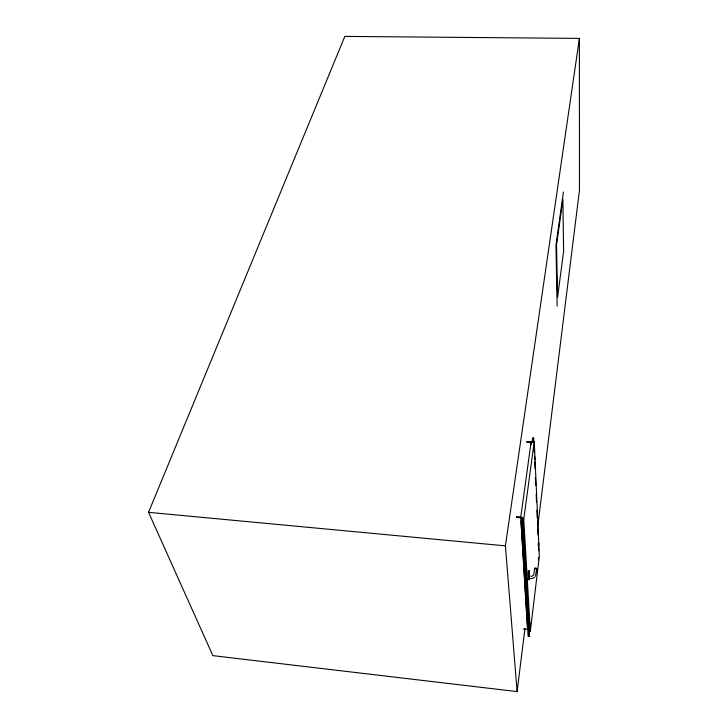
<?xml version="1.0" encoding="UTF-8"?>
<svg xmlns="http://www.w3.org/2000/svg" width="728" height="728" viewBox="0 0 728 728"><rect width="100%" height="100%" fill="white"/><g stroke="black" fill="none" stroke-linecap="round" stroke-linejoin="round"><path stroke-width="1.09" d="M528.51 571.808L528.428 570.415L528.164 575.275M528.765 575.675L528.282 579.97L528.473 575.52M529.593 577.031L529.565 576.485L529.456 578.423M529.729 576.949C529.747 570.634 528.683 584.084 529.629 578.278M529.147 572.244L529.192 574.337L529.229 571.753M529.156 572.108C528.391 582.9 530.412 565.501 529.092 572.308M536.654 568.623L535.599 575.875M529.374 631.04L522.777 518.309L520.638 518.118L531.094 442.124L533.133 442.278L533.242 441.486L534.261 441.559L539.339 556.392L530.33 631.149L529.374 631.04L529.638 628.81M521.73 517.635L521.075 522.385L528.119 636.336L529.074 636.436L529.756 630.794M530.303 626.289L530.575 624.033M536.845 572.172L537.118 569.924M538.347 559.777L538.62 557.521M534.661 568.432L533.751 574.974L531.385 576.567M523.232 629.028L527.572 629.238M537.983 534.962L537.637 527.072L579.452 190.345L579.406 38.402L344.826 36.4L148.548 512.33L212.885 655.637L517.108 691.6L524.952 628.519M525.015 582.873L525.125 584.065M530.33 631.149L523.75 519.301L534.261 441.559M532.095 441.878L532.641 437.91L533.66 437.983L533.861 442.497M529.074 636.436L522.158 522.486L522.813 517.726L520.657 517.535M533.66 437.983L533.114 441.96L526.754 441.477M527.536 629.493L520.738 516.907L516.443 516.525M531.076 444.863L531.076 441.805M563.417 191.946L555.946 245.427L557.129 306.142M517.108 691.6L505.405 545.854L579.406 38.402M534.725 458.886L535.226 459.141L534.734 459.495M534.971 576.867L532.923 578.314L530.466 578.642M538.356 544.735L539.002 545.135L538.383 545.454M534.689 457.002L534.661 456.21M534.743 458.249L534.716 457.457M538.383 542.624L538.911 543.052L538.401 543.397M526.644 442.269L530.967 442.606M516.316 517.426L520.611 517.808M522.649 519.21L523.75 519.301M521.075 522.385L522.158 522.486M148.548 512.33L505.405 545.854M528.337 571.744L529.247 571.835M538.338 544.417L538.92 543.898M524.997 584.848L524.533 577.477M525.125 578.451L525.197 579.561M523.277 525.625L523.823 534.652M524.024 538.038L524.497 545.936M524.761 550.45L525.234 558.349M525.434 561.734L525.971 570.761M526.18 574.146L526.717 583.173M526.917 586.559L527.454 595.586M527.591 597.843L528.2 607.998M528.328 610.255L528.874 619.282M529.074 622.668L529.474 629.438M522.904 520.565L523.041 522.813M523.177 525.061L523.787 535.189M523.923 537.437L524.524 547.565M524.66 549.813L525.27 559.941M525.407 562.189L526.007 572.317M526.144 574.565L526.681 583.565M526.881 586.941L527.427 595.941M527.563 598.189L528.164 608.317M528.3 610.565L528.91 620.693M529.038 622.94L529.447 629.693M534.015 445.873L534.316 452.643M534.716 461.661L535.016 468.432M535.417 477.45L535.772 485.349M536.172 494.367L536.527 502.265M536.882 510.155L537.228 518.054M538.338 542.861L538.693 550.75M535.18 568.959A1.01 0.546 9.1 0 1 534.871 568.095A1.01 0.546 9.1 0 1 536.4 568.25A1.01 0.546 9.1 0 1 536.181 569.059M563.599 251.488L557.557 297.297L556.556 244.908L562.899 199.336L563.599 251.488M526.135 583.638L526.217 585.112L526.135 583.638"/></g></svg>
